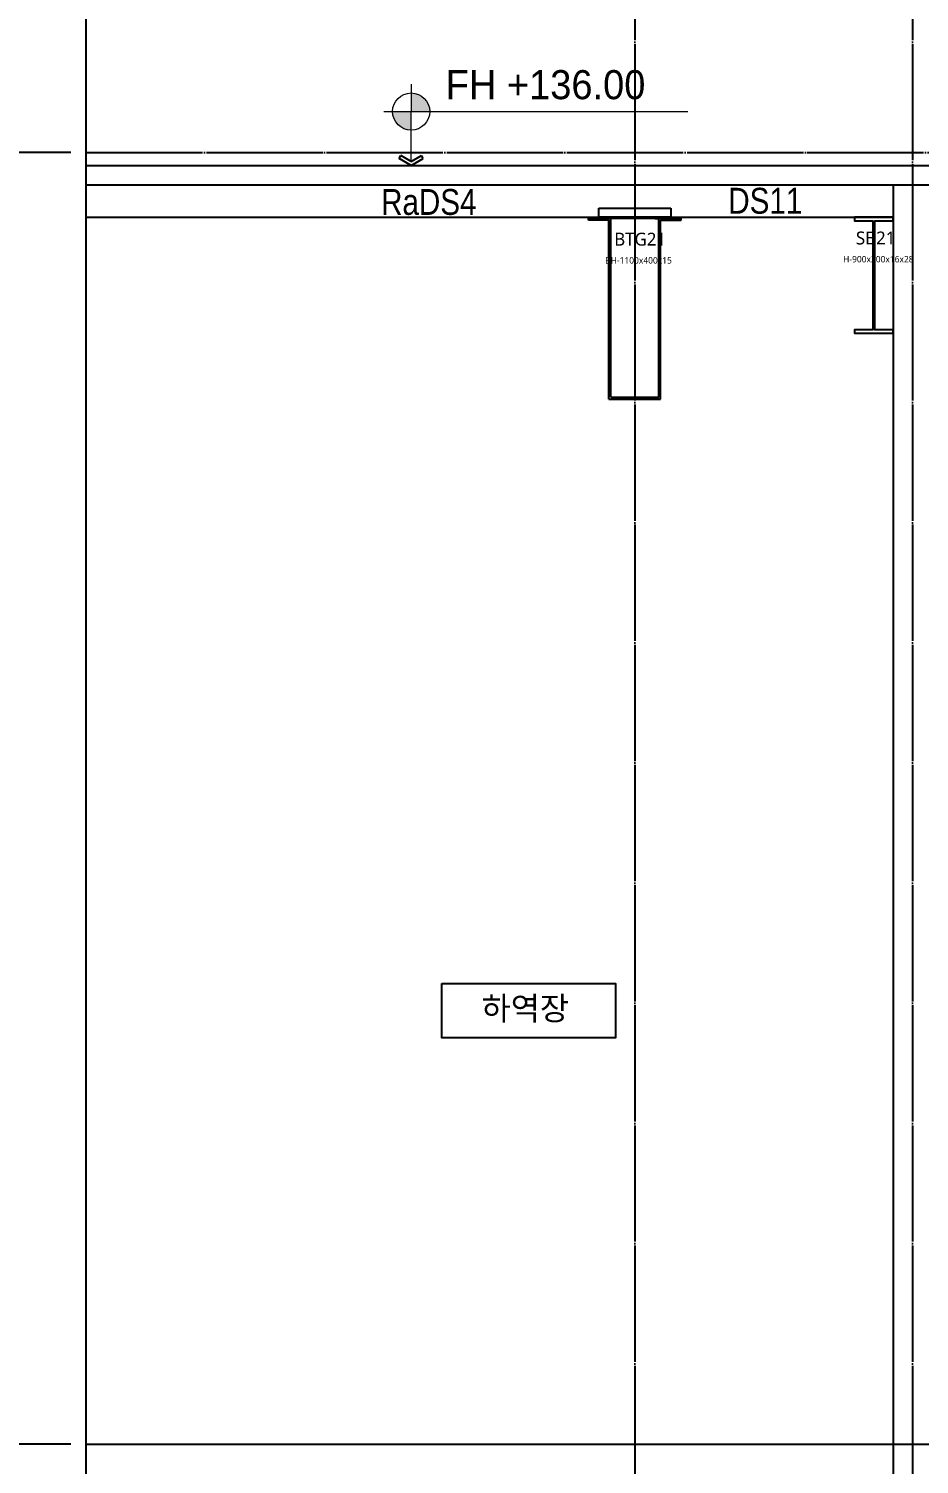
# Model space of a CAD drawing. Header units: millimetres. Extents: x 11948722 to 13111668, y -10771712 to -10232988.
# Drawn here: x 12176642 to 12183535, y -10546318 to -10535205 of the extents above; entities that cross this region are included whole.
import ezdxf
from ezdxf.enums import TextEntityAlignment as Align

# ---------------------------------------------------------------- set-up
doc = ezdxf.new("R2010")
doc.units = ezdxf.units.MM
doc.header["$LTSCALE"] = 150
doc.header["$MEASUREMENT"] = 0
doc.linetypes.add('CEN', pattern=[6.2, 6, -0.1, 0, -0.1])
doc.linetypes.add('X_PLAN_1F$0$CEN', pattern=[62, 60, -1, 0, -1])
doc.layers.get('0').update_dxf_attribs({"linetype": 'CONTINUOUS'})
doc.layers.get('Defpoints').update_dxf_attribs({"color": 117, "linetype": 'CONTINUOUS'})
for name, color, linetype in [('0-Besto', 1, 'CONTINUOUS'), ('A-CON', 2, 'CONTINUOUS'), ('A-FIN-4', 9, 'CONTINUOUS'), ('A-중심선', 10, 'CEN'), ('CON-C', 2, 'CONTINUOUS'), ('DIM', 7, 'CONTINUOUS'), ('X_PLAN_1F$0$A-중심선', 1, 'X_PLAN_1F$0$CEN'), ('Xref-계단단면도$0$3 dim0', 7, 'CONTINUOUS'), ('Xref-계단단면도$0$A-TEX-SYM', 3, 'CONTINUOUS'), ('Xref-계단단면도$0$DIM', 7, 'CONTINUOUS'), ('Xref-계단단면도$0$TEX', 3, 'CONTINUOUS'), ('Xref-계단단면도$0$TEX-SYM', 3, 'CONTINUOUS')]:
    doc.layers.add(name, color=color, linetype=linetype)
doc.layers.add('Xref-계단단면도$0$박스', color=6, linetype='CONTINUOUS', lineweight=15)
doc.styles.add('A.NARROW', font='ARIALN.TTF')
doc.styles.add('Xref-계단단면도$0$나눔고딕 Se', font='')
doc.styles.add('Xref-계단단면도$0$돋움', font='')
doc.styles.add('나눔고딕 Se', font='NanumGothic.ttf')
doc.styles.get('Xref-계단단면도$0$나눔고딕 Se').set_extended_font_data('Dotum')
doc.styles.get('Xref-계단단면도$0$돋움').set_extended_font_data('Dotum')
doc.dimstyles.new('Xref-계단단면도$0$A1-100', dxfattribs={"dimtxt": 3, "dimasz": 1, "dimexe": 2, "dimexo": 2, "dimgap": 1, "dimtad": 1, "dimdec": 0, "dimzin": 12, "dimdsep": 46, "dimlunit": 6, "dimtxsty": 'Xref-계단단면도$0$나눔고딕 Se', "dimblk1": 'Xref-계단단면도$0$DIMDOT', "dimblk2": 'Xref-계단단면도$0$DIMDOT', "dimsah": 1, "dimcen": -1, "dimdle": 2, "dimclrd": 256, "dimclre": 256, "dimclrt": 3, "dimadec": 0, "dimazin": 0, "dimtfac": 1, "dimtdec": 0, "dimtix": 1, "dimtmove": 2, "dimatfit": 3, "dimldrblk": 'Xref-계단단면도$0$DIMDOT', "dimfxl": 1, "dimtvp": 1, "dimtolj": 1, "dimtzin": 12, "dimlwd": -1, "dimlwe": -1, "dimarcsym": 0})

# ---------------------------------------------------------------- blocks, each defined once
blk = doc.blocks.new('Xref-계단단면도$0$DIMDOT')
at = {"color": 0}
blk.add_line((-2, 0), (2, 0), dxfattribs=at)
for radius in [0.5, 0.25]:
    blk.add_circle((0, 0), radius, dxfattribs=at)
blk = doc.blocks.new('*D15')
at = {"layer": 'Defpoints', "color": 0, "transparency": 16777216}
for p in [(12173487, -10536163), (12177087, -10536163), (12177087, -10566163)]:
    blk.add_point(p, dxfattribs=at)
at = {"layer": 'Xref-계단단면도$0$3 dim0', "transparency": 16777216}
for p, q in [((12176967, -10536163), (12173367, -10536163)), ((12173487, -10566103), (12173487, -10536223)), ((12176967, -10566163), (12173367, -10566163))]:
    blk.add_line(p, q, dxfattribs=at)
at = {"layer": 'Xref-계단단면도$0$3 dim0', "transparency": 16777216, "xscale": 60, "yscale": 60, "zscale": 60}
for p, rotation in [((12173487, -10536163), 90), ((12173487, -10566163), 270)]:
    blk.add_blockref('Xref-계단단면도$0$DIMDOT', p, dxfattribs=dict(at, rotation=rotation))
at = {"layer": 'Xref-계단단면도$0$3 dim0', "color": 3, "transparency": 16777216, "insert": (12173302, -10551163), "char_height": 210, "attachment_point": 5, "rotation": 90, "style": 'Xref-계단단면도$0$나눔고딕 Se'}
blk.add_mtext('\\A1;30,000', dxfattribs=at)
blk = doc.blocks.new('*D17')
at = {"layer": 'Defpoints', "color": 0, "transparency": 16777216}
for p in [(12174087, -10536163), (12177087, -10536163), (12177087, -10546163)]:
    blk.add_point(p, dxfattribs=at)
at = {"layer": 'Xref-계단단면도$0$3 dim0', "transparency": 16777216}
for p, q in [((12176967, -10536163), (12173967, -10536163)), ((12174087, -10546103), (12174087, -10536223)), ((12176967, -10546163), (12173967, -10546163))]:
    blk.add_line(p, q, dxfattribs=at)
at = {"layer": 'Xref-계단단면도$0$3 dim0', "transparency": 16777216, "xscale": 60, "yscale": 60, "zscale": 60}
for p, rotation in [((12174087, -10536163), 90), ((12174087, -10546163), 270)]:
    blk.add_blockref('Xref-계단단면도$0$DIMDOT', p, dxfattribs=dict(at, rotation=rotation))
at = {"layer": 'Xref-계단단면도$0$3 dim0', "color": 3, "transparency": 16777216, "insert": (12173902, -10541163), "char_height": 210, "attachment_point": 5, "rotation": 90, "style": 'Xref-계단단면도$0$나눔고딕 Se'}
blk.add_mtext('\\A1;10,000', dxfattribs=at)
blk = doc.blocks.new('*D23')
at = {"layer": 'Defpoints', "color": 0, "transparency": 16777216}
for p in [(12174087, -10546163), (12177087, -10546163), (12177087, -10556163)]:
    blk.add_point(p, dxfattribs=at)
at = {"layer": 'Xref-계단단면도$0$3 dim0', "transparency": 16777216}
for p, q in [((12176967, -10546163), (12173967, -10546163)), ((12174087, -10556103), (12174087, -10546223)), ((12176967, -10556163), (12173967, -10556163))]:
    blk.add_line(p, q, dxfattribs=at)
at = {"layer": 'Xref-계단단면도$0$3 dim0', "transparency": 16777216, "xscale": 60, "yscale": 60, "zscale": 60}
for p, rotation in [((12174087, -10546163), 90), ((12174087, -10556163), 270)]:
    blk.add_blockref('Xref-계단단면도$0$DIMDOT', p, dxfattribs=dict(at, rotation=rotation))
at = {"layer": 'Xref-계단단면도$0$3 dim0', "color": 3, "transparency": 16777216, "insert": (12173902, -10551163), "char_height": 210, "attachment_point": 5, "rotation": 90, "style": 'Xref-계단단면도$0$나눔고딕 Se'}
blk.add_mtext('\\A1;10,000', dxfattribs=at)
blk = doc.blocks.new('*D14')
at = {"layer": 'Defpoints', "color": 0, "transparency": 16777216}
for p in [(12177087, -10546163), (12174687, -10547263), (12177087, -10547263)]:
    blk.add_point(p, dxfattribs=at)
at = {"layer": 'Xref-계단단면도$0$3 dim0', "transparency": 16777216}
for p, q in [((12176967, -10546163), (12174567, -10546163)), ((12174687, -10546223), (12174687, -10547203)), ((12176967, -10547263), (12174567, -10547263))]:
    blk.add_line(p, q, dxfattribs=at)
at = {"layer": 'Xref-계단단면도$0$3 dim0', "transparency": 16777216, "xscale": 60, "yscale": 60, "zscale": 60}
for p, rotation in [((12174687, -10546163), 90), ((12174687, -10547263), 270)]:
    blk.add_blockref('Xref-계단단면도$0$DIMDOT', p, dxfattribs=dict(at, rotation=rotation))
at = {"layer": 'Xref-계단단면도$0$3 dim0', "color": 3, "transparency": 16777216, "insert": (12174502, -10546713), "char_height": 210, "attachment_point": 5, "rotation": 90, "style": 'Xref-계단단면도$0$나눔고딕 Se'}
blk.add_mtext('\\A1;1,100', dxfattribs=at)
blk = doc.blocks.new('Xref-계단단면도$0$arrow1')
for p, q in [((0, 0), (0.286, 0.501)), ((0, 0), (0.286, -0.501)), ((0.165, 0), (0.41, 0.429)), ((0.165, 0), (0.41, -0.429)), ((0.286, 0.501), (0.41, 0.43)), ((0.286, -0.501), (0.41, -0.43))]:
    blk.add_line(p, q)
blk = doc.blocks.new('A$C62D91658')
at = {"layer": '0-Besto', "color": 2}
for p, q in [((-359, -25), (-359, -10)), ((-200, -25), (-359, -25)), ((-200, -1410), (-200, -25)), ((-185, -1395), (-185, -10)), ((185, -1395), (185, -10)), ((200, -1410), (200, -25)), ((200, -25), (359, -25)), ((359, -25), (359, -10)), ((-200, -1410), (200, -1410)), ((-185, -1395), (185, -1395))]:
    blk.add_line(p, q, dxfattribs=at)
at = {"layer": '0-Besto'}
for p, q in [((-359, -10), (-188, -10)), ((-159, -10), (-279, -10)), ((159, -10), (279, -10)), ((359, -10), (188, -10))]:
    blk.add_line(p, q, dxfattribs=at)
at = {"layer": 'DIM', "color": 2}
for p, q in [((-279, -10), (-279, 70)), ((-279, 70), (279, 70)), ((279, 0), (-279, 0)), ((279, 70), (279, -10)), ((279, -10), (-279, -10))]:
    blk.add_line(p, q, dxfattribs=at)
at = {"layer": 'Defpoints', "style": '나눔고딕 Se'}
for s, height, p in [('BTG21', 100, (242, -171)), ('BH-1100x400x15', 50, (287, -335))]:
    blk.add_text(s, height=height, dxfattribs=at).set_placement(p, align=Align.MIDDLE_RIGHT)
blk = doc.blocks.new('A$C631E516C')
at = {"layer": 'A-CON', "ltscale": 3}
blk.add_lwpolyline([(-150, 0), (-150, -28), (-8, -28), (-8, -872), (-150, -872), (-150, -900), (150, -900), (150, -872), (8, -872), (8, -28), (150, -28), (150, 0), (-150, 0)], close=True, dxfattribs=at)
at = {"layer": 'Defpoints', "style": '나눔고딕 Se'}
for s, height, p in [('SB21', 100, (167, -162)), ('H-900x300x16x28', 50, (308, -326))]:
    blk.add_text(s, height=height, dxfattribs=at).set_placement(p, align=Align.MIDDLE_RIGHT)

msp = doc.modelspace()

# ---------------------------------------------------------------- hatches: boundary and pattern name
at = {"layer": 'Xref-계단단면도$0$박스', "ltscale": 0.1}
h = msp.add_hatch(dxfattribs=at)
h.set_pattern_fill('ANSI31', color=256, scale=0.179786)
h.set_pattern_definition([(45, (0, -100), (-0.015890984760856, 0.015890984760856), [])])
h.paths.add_polyline_path([(12179601.9, -10535702.3), (12179601.9, -10535846.1), (12179745.7, -10535846.1, 0.4142136)])
h.paths.add_polyline_path([(12179601.9, -10535846.1), (12179458.1, -10535846.1, 0.4142136), (12179601.9, -10535989.9)])

# ---------------------------------------------------------------- linework, layer by layer
at = {"layer": 'A-FIN-4'}
msp.add_line((12177087.3, -10536262.8), (12194713.3, -10536262.8), dxfattribs=at)
at = {"layer": 'A-중심선'}
for p, q in [((12181332.6, -10528812.8), (12181332.6, -10580443.8)), ((12183482.6, -10528812.8), (12183482.6, -10580443.8)), ((12177087.3, -10536162.8), (12194713.3, -10536162.8))]:
    msp.add_line(p, q, dxfattribs=at)
at = {"layer": 'A-중심선', "linetype": 'ByBlock', "ltscale": 0.5}
msp.add_line((12177087.3, -10546162.8), (12194713.3, -10546162.8), dxfattribs=at)
at = {"layer": 'CON-C'}
msp.add_line((12183332.6, -10536412.8), (12183332.6, -10547442.8), dxfattribs=at)
at = {"layer": 'CON-C', "flags": 128}
for points in [[(12177087.3, -10536412.8), (12194713.3, -10536412.8)], [(12177087.3, -10536662.8), (12183332.6, -10536662.8)]]:
    msp.add_lwpolyline(points, dxfattribs=at)
at = {"layer": 'Defpoints', "ltscale": 1200}
msp.add_lwpolyline([(12177087.3, -10525959.4), (12194713.3, -10525959.4), (12194713.3, -10580443.8), (12177087.3, -10580443.8)], close=True, dxfattribs=at)
at = {"layer": 'Xref-계단단면도$0$TEX-SYM'}
msp.add_lwpolyline([(12179839.8, -10542597), (12181184.3, -10542597), (12181184.3, -10543017), (12179839.8, -10543017)], close=True, dxfattribs=at)
at = {"layer": 'Xref-계단단면도$0$박스', "ltscale": 0.1}
for p, q in [((12179601.9, -10535633.9), (12179601.9, -10535846.1)), ((12179389.7, -10535846.1), (12181743.8, -10535846.1)), ((12179601.9, -10536231.9), (12179601.9, -10535846.1))]:
    msp.add_line(p, q, dxfattribs=at)
msp.add_circle((12179601.9, -10535846.1), 143.8, dxfattribs=at)

# ---------------------------------------------------------------- block references
at = {"layer": 'X_PLAN_1F$0$A-중심선', "ltscale": 1200}
for name, p in [('A$C62D91658', (12181332.6, -10536662.8)), ('A$C631E516C', (12183182.6, -10536662.8))]:
    msp.add_blockref(name, p, dxfattribs=at)
at = {"layer": 'Xref-계단단면도$0$DIM', "ltscale": 0.1, "xscale": 187.5, "yscale": 187.5, "zscale": 187.5, "rotation": 90.00000000000001}
msp.add_blockref('Xref-계단단면도$0$arrow1', (12179601.9, -10536262.8), dxfattribs=at)

# ---------------------------------------------------------------- texts
at = {"layer": 'Defpoints', "style": 'A.NARROW'}
for s, p in [('RaDS4', (12179369.3, -10536545.8)), ('DS11', (12182056.6, -10536536.5))]:
    msp.add_text(s, height=200, dxfattribs=at).set_placement(p, align=Align.MIDDLE_LEFT)
at = {"layer": 'Xref-계단단면도$0$A-TEX-SYM', "style": 'Xref-계단단면도$0$돋움'}
msp.add_text('FH +136.00', height=225, dxfattribs=at).set_placement((12179868.6, -10535750.4))
at = {"layer": 'Xref-계단단면도$0$TEX', "style": 'Xref-계단단면도$0$돋움'}
msp.add_text('하역장', height=180, dxfattribs=at).set_placement((12180146.6, -10542788.9), align=Align.MIDDLE_LEFT)

# ---------------------------------------------------------------- dimensions: what is measured, and where the dimension line sits
at = {"layer": 'Xref-계단단면도$0$3 dim0'}
for base, p1, p2, angle, picture, middle in [((12173487.3, -10536162.8), (12177087.3, -10566162.8), (12177087.3, -10536162.8), 90, '*D15', (12173302, -10551162.8)), ((12174087.3, -10536162.8), (12177087.3, -10546162.8), (12177087.3, -10536162.8), 270, '*D17', (12173902, -10541162.8)), ((12174087.3, -10546162.8), (12177087.3, -10556162.8), (12177087.3, -10546162.8), 270, '*D23', (12173902, -10551162.8)), ((12174687.3, -10547262.8), (12177087.3, -10546162.8), (12177087.3, -10547262.8), 90, '*D14', (12174502, -10546712.8))]:
    dim = msp.add_linear_dim(base=base, p1=p1, p2=p2, angle=angle, dimstyle='Xref-계단단면도$0$A1-100', override={"dimscale": 60, "dimtxt": 3.5}, dxfattribs=at)
    dim.commit()
    dim.dimension.update_dxf_attribs({"geometry": picture, "text_midpoint": middle})

doc.saveas('drawing.dxf')
